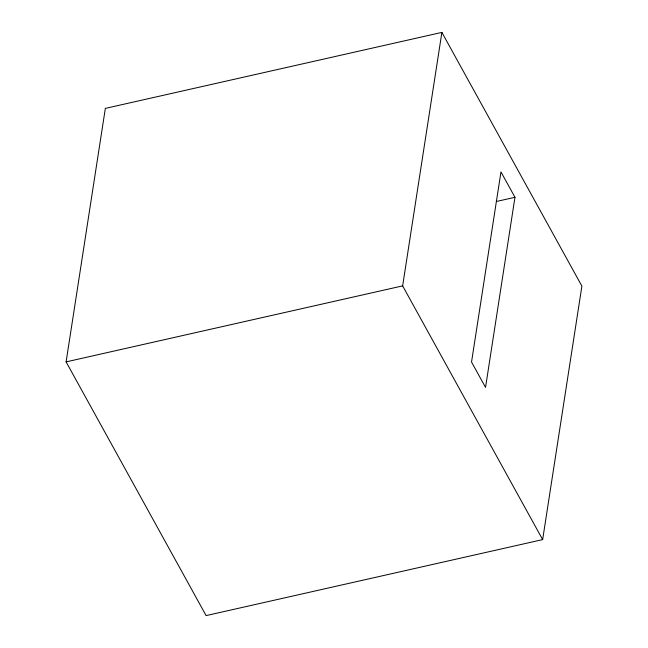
<?xml version="1.0" encoding="UTF-8"?>
<svg xmlns="http://www.w3.org/2000/svg" width="648" height="648" viewBox="0 0 648 648"><rect width="100%" height="100%" fill="white"/><g stroke="black" fill="none" stroke-linecap="round" stroke-linejoin="round"><path stroke-width="0.97" d="M66.104 361.884L105.349 108.394L441.887 32.4L581.896 286.116L542.651 539.606L206.113 615.6L66.104 361.884L402.643 285.881L441.887 32.4M514.966 197.292L485.538 387.407L471.533 362.038L500.969 171.923L514.966 197.292L496.271 201.52M402.643 285.881L542.651 539.606"/></g></svg>
